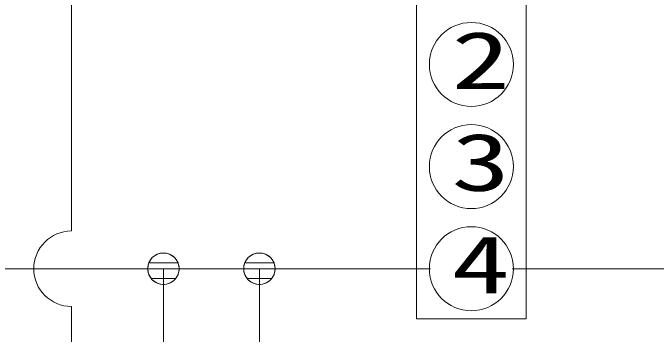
# Model space of a CAD drawing. Units: millimetres on the paper. Extents: x -305 to 305, y -152 to 152.
# Drawn here: x -107.17 to -96.45, y -66.27 to -60.91 of the extents above; entities that cross this region are included whole.
import ezdxf
from ezdxf.enums import TextEntityAlignment as Align

# ---------------------------------------------------------------- set-up
doc = ezdxf.new("R2010")
doc.units = ezdxf.units.MM
doc.layers.add('0-0_PV', color=7, linetype='Continuous', lineweight=9)
doc.styles.add('ＭＳ ゴシック', font='')
doc.styles.get('ＭＳ ゴシック').set_extended_font_data('MS Gothic')

msp = doc.modelspace()

# ---------------------------------------------------------------- linework, layer by layer
at = {"layer": '0-0_PV'}
for p, q in [((-100.44, -59.207), (-100.44, -66.019)), ((-98.611, -66.019), (-98.611, -59.207)), ((-106.191, -59.866), (-106.191, -64.552)), ((-104.417, -65.081), (-104.901, -65.081)), ((-102.817, -65.081), (-103.301, -65.081)), ((-118.246, -65.181), (-104.659, -65.181)), ((-104.659, -65.181), (-100.207, -65.181)), ((-104.659, -65.181), (-104.659, -67.143)), ((-103.059, -68.823), (-103.059, -65.181)), ((-98.844, -65.181), (-88.969, -65.181)), ((-104.453, -65.342), (-104.865, -65.342)), ((-102.853, -65.342), (-103.265, -65.342)), ((-106.191, -65.809), (-106.191, -88.061)), ((-100.44, -66.019), (-98.611, -66.019))]:
    msp.add_line(p, q, dxfattribs=at)
for points in [[(-104.397, -65.181), (-104.399, -65.148), (-104.405, -65.115), (-104.415, -65.084), (-104.429, -65.054), (-104.447, -65.027), (-104.468, -65.001), (-104.492, -64.979), (-104.518, -64.959), (-104.547, -64.943), (-104.578, -64.931), (-104.61, -64.923), (-104.642, -64.919), (-104.675, -64.919), (-104.708, -64.923), (-104.74, -64.931), (-104.77, -64.943), (-104.799, -64.959), (-104.826, -64.979), (-104.85, -65.001), (-104.871, -65.027), (-104.888, -65.054), (-104.902, -65.084), (-104.913, -65.115), (-104.919, -65.148), (-104.921, -65.181), (-104.659, -65.181)], [(-102.797, -65.181), (-102.799, -65.148), (-102.805, -65.115), (-102.815, -65.084), (-102.829, -65.054), (-102.847, -65.027), (-102.868, -65.001), (-102.892, -64.979), (-102.918, -64.959), (-102.947, -64.943), (-102.978, -64.931), (-103.01, -64.923), (-103.042, -64.919), (-103.075, -64.919), (-103.108, -64.923), (-103.14, -64.931), (-103.17, -64.943), (-103.199, -64.959), (-103.226, -64.979), (-103.25, -65.001), (-103.271, -65.027), (-103.288, -65.054), (-103.302, -65.084), (-103.313, -65.115), (-103.319, -65.148), (-103.321, -65.181), (-103.059, -65.181)], [(-104.921, -65.181), (-104.919, -65.213), (-104.913, -65.246), (-104.902, -65.277), (-104.888, -65.307), (-104.871, -65.335), (-104.85, -65.36), (-104.826, -65.382), (-104.799, -65.402), (-104.77, -65.418), (-104.74, -65.43), (-104.708, -65.438), (-104.675, -65.442), (-104.642, -65.442), (-104.61, -65.438), (-104.578, -65.43), (-104.547, -65.418), (-104.518, -65.402), (-104.492, -65.382), (-104.468, -65.36), (-104.447, -65.335), (-104.429, -65.307), (-104.415, -65.277), (-104.405, -65.246), (-104.399, -65.213), (-104.397, -65.181), (-104.659, -65.181)], [(-103.321, -65.181), (-103.319, -65.213), (-103.313, -65.246), (-103.302, -65.277), (-103.288, -65.307), (-103.271, -65.335), (-103.25, -65.36), (-103.226, -65.382), (-103.199, -65.402), (-103.17, -65.418), (-103.14, -65.43), (-103.108, -65.438), (-103.075, -65.442), (-103.042, -65.442), (-103.01, -65.438), (-102.978, -65.43), (-102.947, -65.418), (-102.918, -65.402), (-102.892, -65.382), (-102.868, -65.36), (-102.847, -65.335), (-102.829, -65.307), (-102.815, -65.277), (-102.805, -65.246), (-102.799, -65.213), (-102.797, -65.181), (-103.059, -65.181)]]:
    msp.add_lwpolyline(points, close=True, dxfattribs=at)
for centre, radius in [((-99.526, -61.775), 0.7), ((-99.526, -63.478), 0.7), ((-99.526, -65.181), 0.7), ((-104.659, -65.181), 0.262), ((-103.059, -65.181), 0.262)]:
    msp.add_circle(centre, radius, dxfattribs=at)
msp.add_arc((-106.191, -65.181), 0.629, 90, 270, dxfattribs=at)

# ---------------------------------------------------------------- texts
at = {"layer": '0-0_PV', "style": 'ＭＳ ゴシック', "width": 1.5}
for s, p in [('2', (-99.859, -62.475)), ('3', (-99.859, -64.171)), ('4', (-99.859, -65.879))]:
    msp.add_text(s, height=0.96, dxfattribs=at).set_placement(p, align=Align.BOTTOM_LEFT)

doc.saveas('drawing.dxf')
